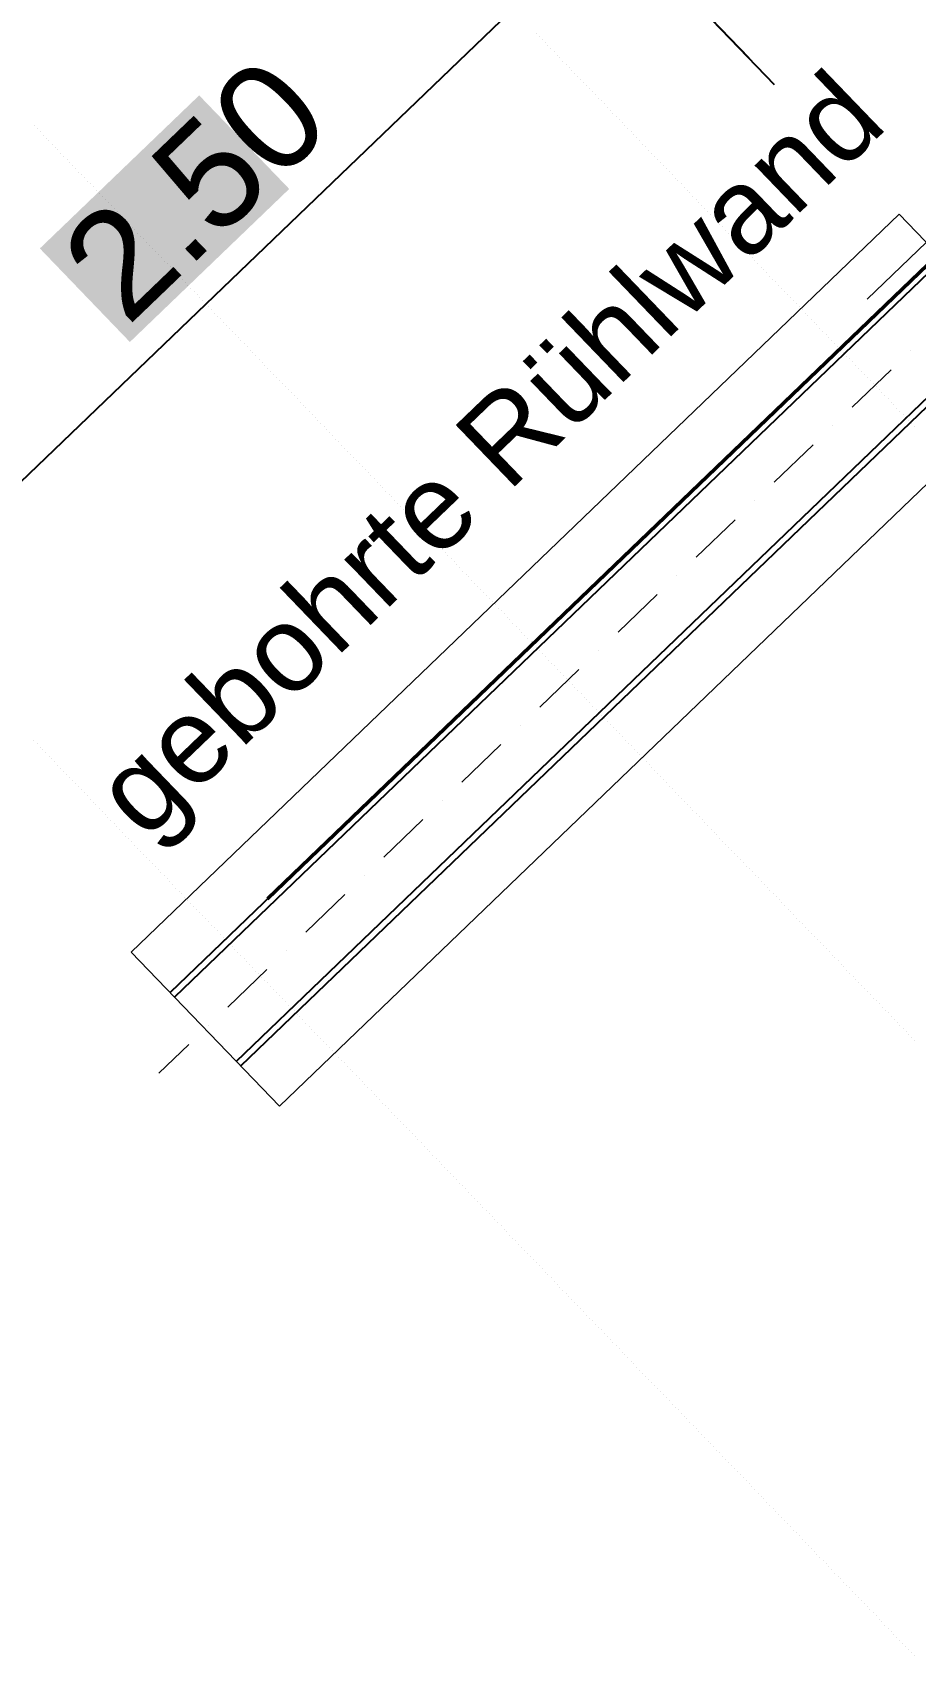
# Model space of a CAD drawing. Header units: metres. Extents: x 2687650.8 to 2687727.1, y 1234407.3 to 1234484.3.
# Drawn here: x 2687691.547 to 2687693.619, y 1234454.781 to 1234458.592 of the extents above; entities that cross this region are included whole.
import ezdxf

# ---------------------------------------------------------------- set-up
doc = ezdxf.new("R2010")
doc.units = ezdxf.units.M
for name, color, linetype in [('PDF_0', 7, 'Continuous'), ('PDF_A__BEML', 7, 'Continuous'), ('PDF_E_BETON', 7, 'Continuous'), ('PDF_Ebene 2', 7, 'Continuous'), ('PDF_Text', 7, 'Continuous')]:
    doc.layers.add(name, color=color, linetype=linetype)
doc.layers.add('PDF_E_Schnitte_1_50', color=7, linetype='Continuous', true_color=0x7f7f7f)
doc.styles.add('PDF Arial', font='arial.ttf')

# ---------------------------------------------------------------- blocks, each defined once
blk = doc.blocks.new('A$C1c84ec86')
at = {"layer": 'PDF_A__BEML', "true_color": 0xffffff, "transparency": 33554559}
blk.add_hatch(color=7, dxfattribs=at).paths.add_polyline_path([(2488.19, 3267.13), (2518.67, 3267.13), (2518.67, 3318.99), (2488.19, 3318.99)])
at = {"layer": 'PDF_0', "lineweight": 18}
blk.add_lwpolyline([(2631.27, 3398.79), (2631.27, 3856.21), (2631.27, 4186.21), (2384.26, 4186.21)], dxfattribs=at)
at = {"layer": 'PDF_A__BEML', "lineweight": 25}
for points in [[(2524.59, 3160.03), (2524.59, 3426.1)], [(2571.37, 3418.05), (2516.55, 3418.05), (2579.84, 3418.05)]]:
    blk.add_lwpolyline(points, dxfattribs=at)
at = {"layer": 'PDF_E_BETON', "lineweight": 18}
blk.add_lwpolyline([(2672.34, 3168.07), (2672.34, 3418.05), (2622.17, 3418.05), (2622.17, 3168.07)], close=True, dxfattribs=at)
at = {"layer": 'PDF_E_Schnitte_1_50', "color": 7, "lineweight": 50}
blk.add_lwpolyline([(2635.3, 3199.82), (2635.3, 4186.21), (2384.26, 4186.21)], dxfattribs=at)
at = {"layer": 'PDF_E_Schnitte_1_50', "color": 160, "lineweight": 25, "true_color": 0x3333ff}
for points in [[(2659.22, 3168.07), (2659.22, 4186.21), (2635.3, 4186.21), (2635.3, 3168.07)], [(2636.78, 4186.21), (2636.78, 3168.07)], [(2657.73, 3168.07), (2657.73, 4186.21)]]:
    blk.add_lwpolyline(points, dxfattribs=at)
at = {"layer": 'PDF_E_Schnitte_1_50', "color": 7, "lineweight": 20}
for points in [[(2647.15, 3397.73), (2647.15, 3397.73)], [(2647.15, 3378.68), (2647.15, 3391.38)], [(2647.15, 3372.33), (2647.15, 3372.33)], [(2647.15, 3353.28), (2647.15, 3365.98)], [(2647.15, 3346.93), (2647.15, 3346.93)], [(2647.15, 3327.88), (2647.15, 3340.58)], [(2647.15, 3321.53), (2647.15, 3321.53)], [(2647.15, 3302.48), (2647.15, 3315.18)], [(2647.15, 3296.13), (2647.15, 3296.13)], [(2647.15, 3277.08), (2647.15, 3289.78)], [(2647.15, 3270.73), (2647.15, 3270.73)], [(2647.15, 3251.68), (2647.15, 3264.38)], [(2647.15, 3245.33), (2647.15, 3245.33)], [(2647.15, 3226.28), (2647.15, 3238.98)], [(2647.15, 3219.93), (2647.15, 3219.93)], [(2647.15, 3200.88), (2647.15, 3213.58)], [(2647.15, 3194.53), (2647.15, 3194.53)], [(2647.15, 3175.48), (2647.15, 3188.18)], [(2647.15, 3169.13), (2647.15, 3169.13)], [(2647.15, 3153.04), (2647.15, 3162.78)]]:
    blk.add_lwpolyline(points, dxfattribs=at)
at = {"layer": 'PDF_Ebene 2', "lineweight": 20}
for points in [[(2532.64, 3386.09), (2532.64, 3386.09)], [(2533.48, 3386.09), (2533.48, 3386.09)], [(2534.54, 3386.09), (2534.54, 3386.09)], [(2535.6, 3386.09), (2535.6, 3386.09)], [(2536.45, 3386.09), (2536.45, 3386.09)], [(2537.5, 3386.09), (2537.5, 3386.09)], [(2538.56, 3386.09), (2538.56, 3386.09)], [(2539.62, 3386.09), (2539.62, 3386.09)], [(2540.47, 3386.09), (2540.47, 3386.09)], [(2541.53, 3386.09), (2541.53, 3386.09)], [(2542.58, 3386.09), (2542.58, 3386.09)], [(2543.64, 3386.09), (2543.64, 3386.09)], [(2544.49, 3386.09), (2544.49, 3386.09)], [(2545.55, 3386.09), (2545.55, 3386.09)], [(2546.61, 3386.09), (2546.61, 3386.09)], [(2547.45, 3386.09), (2547.45, 3386.09)], [(2548.51, 3386.09), (2548.51, 3386.09)], [(2549.57, 3386.09), (2549.57, 3386.09)], [(2550.63, 3386.09), (2550.63, 3386.09)], [(2551.48, 3386.09), (2551.48, 3386.09)], [(2552.53, 3386.09), (2552.53, 3386.09)], [(2553.59, 3386.09), (2553.59, 3386.09)], [(2554.44, 3386.09), (2554.44, 3386.09)], [(2555.5, 3386.09), (2555.5, 3386.09)], [(2556.56, 3386.09), (2556.56, 3386.09)], [(2557.61, 3386.09), (2557.61, 3386.09)], [(2558.46, 3386.09), (2558.46, 3386.09)], [(2559.52, 3386.09), (2559.52, 3386.09)], [(2560.58, 3386.09), (2560.58, 3386.09)], [(2561.64, 3386.09), (2561.64, 3386.09)], [(2562.48, 3386.09), (2562.48, 3386.09)], [(2563.54, 3386.09), (2563.54, 3386.09)], [(2564.6, 3386.09), (2564.6, 3386.09)], [(2565.45, 3386.09), (2565.45, 3386.09)], [(2566.5, 3386.09), (2566.5, 3386.09)], [(2567.56, 3386.09), (2567.56, 3386.09)], [(2568.62, 3386.09), (2568.62, 3386.09)], [(2569.47, 3386.09), (2569.47, 3386.09)], [(2570.53, 3386.09), (2570.53, 3386.09)], [(2571.58, 3386.09), (2571.58, 3386.09)], [(2572.64, 3386.09), (2572.64, 3386.09)], [(2573.49, 3386.09), (2573.49, 3386.09)], [(2574.55, 3386.09), (2574.55, 3386.09)], [(2575.61, 3386.09), (2575.61, 3386.09)], [(2576.45, 3386.09), (2576.45, 3386.09)], [(2577.51, 3386.09), (2577.51, 3386.09)], [(2578.57, 3386.09), (2578.57, 3386.09)], [(2579.63, 3386.09), (2579.63, 3386.09)], [(2580.47, 3386.09), (2580.47, 3386.09)], [(2581.53, 3386.09), (2581.53, 3386.09)], [(2582.59, 3386.09), (2582.59, 3386.09)], [(2583.65, 3386.09), (2583.65, 3386.09)], [(2584.5, 3386.09), (2584.5, 3386.09)], [(2585.55, 3386.09), (2585.55, 3386.09)], [(2586.61, 3386.09), (2586.61, 3386.09)], [(2587.46, 3386.09), (2587.46, 3386.09)], [(2588.52, 3386.09), (2588.52, 3386.09)], [(2589.58, 3386.09), (2589.58, 3386.09)], [(2590.63, 3386.09), (2590.63, 3386.09)], [(2591.48, 3386.09), (2591.48, 3386.09)], [(2592.54, 3386.09), (2592.54, 3386.09)], [(2593.6, 3386.09), (2593.6, 3386.09)], [(2594.66, 3386.09), (2594.66, 3386.09)], [(2595.5, 3386.09), (2595.5, 3386.09)], [(2596.56, 3386.09), (2596.56, 3386.09)], [(2597.62, 3386.09), (2597.62, 3386.09)], [(2598.47, 3386.09), (2598.47, 3386.09)], [(2599.52, 3386.09), (2599.52, 3386.09)], [(2600.58, 3386.09), (2600.58, 3386.09)], [(2601.64, 3386.09), (2601.64, 3386.09)], [(2602.49, 3386.09), (2602.49, 3386.09)], [(2603.55, 3386.09), (2603.55, 3386.09)], [(2604.6, 3386.09), (2604.6, 3386.09)], [(2605.66, 3386.09), (2605.66, 3386.09)], [(2606.51, 3386.09), (2606.51, 3386.09)], [(2607.57, 3386.09), (2607.57, 3386.09)], [(2608.63, 3386.09), (2608.63, 3386.09)], [(2609.47, 3386.09), (2609.47, 3386.09)], [(2610.53, 3386.09), (2610.53, 3386.09)], [(2611.59, 3386.09), (2611.59, 3386.09)], [(2612.65, 3386.09), (2612.65, 3386.09)], [(2613.49, 3386.09), (2613.49, 3386.09)], [(2614.55, 3386.09), (2614.55, 3386.09)], [(2615.61, 3386.09), (2615.61, 3386.09)], [(2616.46, 3386.09), (2616.46, 3386.09)], [(2617.52, 3386.09), (2617.52, 3386.09)], [(2618.57, 3386.09), (2618.57, 3386.09)], [(2619.63, 3386.09), (2619.63, 3386.09)], [(2620.48, 3386.09), (2620.48, 3386.09)], [(2621.54, 3386.09), (2621.54, 3386.09)], [(2622.6, 3386.09), (2622.6, 3386.09)], [(2623.65, 3386.09), (2623.65, 3386.09)], [(2624.5, 3386.09), (2624.5, 3386.09)], [(2625.56, 3386.09), (2625.56, 3386.09)], [(2626.62, 3386.09), (2626.62, 3386.09)], [(2627.46, 3386.09), (2627.46, 3386.09)], [(2628.52, 3386.09), (2628.52, 3386.09)], [(2629.58, 3386.09), (2629.58, 3386.09)], [(2630.64, 3386.09), (2630.64, 3386.09)], [(2631.49, 3386.09), (2631.49, 3386.09)], [(2632.54, 3386.09), (2632.54, 3386.09)], [(2633.6, 3386.09), (2633.6, 3386.09)], [(2634.66, 3386.09), (2634.66, 3386.09)], [(2635.51, 3386.09), (2635.51, 3386.09)], [(2636.57, 3386.09), (2636.57, 3386.09)], [(2637.62, 3386.09), (2637.62, 3386.09)], [(2638.47, 3386.09), (2638.47, 3386.09)], [(2639.53, 3386.09), (2639.53, 3386.09)], [(2640.59, 3386.09), (2640.59, 3386.09)], [(2641.65, 3386.09), (2641.65, 3386.09)], [(2642.49, 3386.09), (2642.49, 3386.09)], [(2643.55, 3386.09), (2643.55, 3386.09)], [(2644.61, 3386.09), (2644.61, 3386.09)], [(2645.67, 3386.09), (2645.67, 3386.09)], [(2646.52, 3386.09), (2646.52, 3386.09)], [(2647.57, 3386.09), (2647.57, 3386.09)], [(2648.63, 3386.09), (2648.63, 3386.09)], [(2649.48, 3386.09), (2649.48, 3386.09)], [(2650.54, 3386.09), (2650.54, 3386.09)], [(2651.6, 3386.09), (2651.6, 3386.09)], [(2652.65, 3386.09), (2652.65, 3386.09)], [(2653.5, 3386.09), (2653.5, 3386.09)], [(2654.56, 3386.09), (2654.56, 3386.09)], [(2655.62, 3386.09), (2655.62, 3386.09)], [(2656.68, 3386.09), (2656.68, 3386.09)], [(2657.52, 3386.09), (2657.52, 3386.09)], [(2658.58, 3386.09), (2658.58, 3386.09)], [(2659.64, 3386.09), (2659.64, 3386.09)], [(2660.49, 3386.09), (2660.49, 3386.09)], [(2466.6, 3286.18), (2466.6, 3286.18)], [(2467.44, 3286.18), (2467.44, 3286.18)], [(2468.5, 3286.18), (2468.5, 3286.18)], [(2469.56, 3286.18), (2469.56, 3286.18)], [(2470.62, 3286.18), (2470.62, 3286.18)], [(2471.46, 3286.18), (2471.46, 3286.18)], [(2472.52, 3286.18), (2472.52, 3286.18)], [(2473.58, 3286.18), (2473.58, 3286.18)], [(2474.43, 3286.18), (2474.43, 3286.18)], [(2475.49, 3286.18), (2475.49, 3286.18)], [(2476.54, 3286.18), (2476.54, 3286.18)], [(2477.6, 3286.18), (2477.6, 3286.18)], [(2478.45, 3286.18), (2478.45, 3286.18)], [(2479.51, 3286.18), (2479.51, 3286.18)], [(2480.57, 3286.18), (2480.57, 3286.18)], [(2481.62, 3286.18), (2481.62, 3286.18)], [(2482.47, 3286.18), (2482.47, 3286.18)], [(2483.53, 3286.18), (2483.53, 3286.18)], [(2484.59, 3286.18), (2484.59, 3286.18)], [(2485.43, 3286.18), (2485.43, 3286.18)], [(2486.49, 3286.18), (2486.49, 3286.18)], [(2487.55, 3286.18), (2487.55, 3286.18)], [(2488.61, 3286.18), (2488.61, 3286.18)], [(2489.46, 3286.18), (2489.46, 3286.18)], [(2490.51, 3286.18), (2490.51, 3286.18)], [(2491.57, 3286.18), (2491.57, 3286.18)], [(2492.63, 3286.18), (2492.63, 3286.18)], [(2493.48, 3286.18), (2493.48, 3286.18)], [(2494.54, 3286.18), (2494.54, 3286.18)], [(2495.59, 3286.18), (2495.59, 3286.18)], [(2496.44, 3286.18), (2496.44, 3286.18)], [(2497.5, 3286.18), (2497.5, 3286.18)], [(2498.56, 3286.18), (2498.56, 3286.18)], [(2499.62, 3286.18), (2499.62, 3286.18)], [(2500.46, 3286.18), (2500.46, 3286.18)], [(2501.52, 3286.18), (2501.52, 3286.18)], [(2502.58, 3286.18), (2502.58, 3286.18)], [(2503.43, 3286.18), (2503.43, 3286.18)], [(2504.48, 3286.18), (2504.48, 3286.18)], [(2505.54, 3286.18), (2505.54, 3286.18)], [(2506.6, 3286.18), (2506.6, 3286.18)], [(2507.45, 3286.18), (2507.45, 3286.18)], [(2508.51, 3286.18), (2508.51, 3286.18)], [(2509.56, 3286.18), (2509.56, 3286.18)], [(2510.62, 3286.18), (2510.62, 3286.18)], [(2511.47, 3286.18), (2511.47, 3286.18)], [(2512.53, 3286.18), (2512.53, 3286.18)], [(2513.59, 3286.18), (2513.59, 3286.18)], [(2514.43, 3286.18), (2514.43, 3286.18)], [(2515.49, 3286.18), (2515.49, 3286.18)], [(2516.55, 3286.18), (2516.55, 3286.18)], [(2517.61, 3286.18), (2517.61, 3286.18)], [(2518.45, 3286.18), (2518.45, 3286.18)], [(2519.51, 3286.18), (2519.51, 3286.18)], [(2520.57, 3286.18), (2520.57, 3286.18)], [(2521.63, 3286.18), (2521.63, 3286.18)], [(2522.48, 3286.18), (2522.48, 3286.18)], [(2523.53, 3286.18), (2523.53, 3286.18)], [(2524.59, 3286.18), (2524.59, 3286.18)], [(2525.44, 3286.18), (2525.44, 3286.18)], [(2526.5, 3286.18), (2526.5, 3286.18)], [(2527.56, 3286.18), (2527.56, 3286.18)], [(2528.61, 3286.18), (2528.61, 3286.18)], [(2529.46, 3286.18), (2529.46, 3286.18)], [(2530.52, 3286.18), (2530.52, 3286.18)], [(2531.58, 3286.18), (2531.58, 3286.18)], [(2532.64, 3286.18), (2532.64, 3286.18)], [(2533.48, 3286.18), (2533.48, 3286.18)], [(2534.54, 3286.18), (2534.54, 3286.18)], [(2535.6, 3286.18), (2535.6, 3286.18)], [(2536.45, 3286.18), (2536.45, 3286.18)], [(2537.5, 3286.18), (2537.5, 3286.18)], [(2538.56, 3286.18), (2538.56, 3286.18)], [(2539.62, 3286.18), (2539.62, 3286.18)], [(2540.47, 3286.18), (2540.47, 3286.18)], [(2541.53, 3286.18), (2541.53, 3286.18)], [(2542.58, 3286.18), (2542.58, 3286.18)], [(2543.64, 3286.18), (2543.64, 3286.18)], [(2544.49, 3286.18), (2544.49, 3286.18)], [(2545.55, 3286.18), (2545.55, 3286.18)], [(2546.61, 3286.18), (2546.61, 3286.18)], [(2547.45, 3286.18), (2547.45, 3286.18)], [(2548.51, 3286.18), (2548.51, 3286.18)], [(2549.57, 3286.18), (2549.57, 3286.18)], [(2550.63, 3286.18), (2550.63, 3286.18)], [(2551.48, 3286.18), (2551.48, 3286.18)], [(2552.53, 3286.18), (2552.53, 3286.18)], [(2553.59, 3286.18), (2553.59, 3286.18)], [(2554.44, 3286.18), (2554.44, 3286.18)], [(2555.5, 3286.18), (2555.5, 3286.18)], [(2556.56, 3286.18), (2556.56, 3286.18)], [(2557.61, 3286.18), (2557.61, 3286.18)], [(2558.46, 3286.18), (2558.46, 3286.18)], [(2559.52, 3286.18), (2559.52, 3286.18)], [(2560.58, 3286.18), (2560.58, 3286.18)], [(2561.64, 3286.18), (2561.64, 3286.18)], [(2562.48, 3286.18), (2562.48, 3286.18)], [(2563.54, 3286.18), (2563.54, 3286.18)], [(2564.6, 3286.18), (2564.6, 3286.18)], [(2565.45, 3286.18), (2565.45, 3286.18)], [(2566.5, 3286.18), (2566.5, 3286.18)], [(2567.56, 3286.18), (2567.56, 3286.18)], [(2568.62, 3286.18), (2568.62, 3286.18)], [(2569.47, 3286.18), (2569.47, 3286.18)], [(2570.53, 3286.18), (2570.53, 3286.18)], [(2571.58, 3286.18), (2571.58, 3286.18)], [(2572.64, 3286.18), (2572.64, 3286.18)], [(2573.49, 3286.18), (2573.49, 3286.18)], [(2574.55, 3286.18), (2574.55, 3286.18)], [(2575.61, 3286.18), (2575.61, 3286.18)], [(2576.45, 3286.18), (2576.45, 3286.18)], [(2577.51, 3286.18), (2577.51, 3286.18)], [(2578.57, 3286.18), (2578.57, 3286.18)], [(2579.63, 3286.18), (2579.63, 3286.18)], [(2580.47, 3286.18), (2580.47, 3286.18)], [(2581.53, 3286.18), (2581.53, 3286.18)], [(2582.59, 3286.18), (2582.59, 3286.18)], [(2583.65, 3286.18), (2583.65, 3286.18)], [(2584.5, 3286.18), (2584.5, 3286.18)], [(2585.55, 3286.18), (2585.55, 3286.18)], [(2586.61, 3286.18), (2586.61, 3286.18)], [(2587.46, 3286.18), (2587.46, 3286.18)], [(2588.52, 3286.18), (2588.52, 3286.18)], [(2589.58, 3286.18), (2589.58, 3286.18)], [(2590.63, 3286.18), (2590.63, 3286.18)], [(2591.48, 3286.18), (2591.48, 3286.18)], [(2592.54, 3286.18), (2592.54, 3286.18)], [(2593.6, 3286.18), (2593.6, 3286.18)], [(2594.66, 3286.18), (2594.66, 3286.18)], [(2595.5, 3286.18), (2595.5, 3286.18)], [(2596.56, 3286.18), (2596.56, 3286.18)], [(2597.62, 3286.18), (2597.62, 3286.18)], [(2598.47, 3286.18), (2598.47, 3286.18)], [(2599.52, 3286.18), (2599.52, 3286.18)], [(2600.58, 3286.18), (2600.58, 3286.18)], [(2601.64, 3286.18), (2601.64, 3286.18)], [(2602.49, 3286.18), (2602.49, 3286.18)], [(2603.55, 3286.18), (2603.55, 3286.18)], [(2604.6, 3286.18), (2604.6, 3286.18)], [(2605.66, 3286.18), (2605.66, 3286.18)], [(2606.51, 3286.18), (2606.51, 3286.18)], [(2607.57, 3286.18), (2607.57, 3286.18)], [(2608.63, 3286.18), (2608.63, 3286.18)], [(2609.47, 3286.18), (2609.47, 3286.18)], [(2610.53, 3286.18), (2610.53, 3286.18)], [(2611.59, 3286.18), (2611.59, 3286.18)], [(2612.65, 3286.18), (2612.65, 3286.18)], [(2613.49, 3286.18), (2613.49, 3286.18)], [(2614.55, 3286.18), (2614.55, 3286.18)], [(2615.61, 3286.18), (2615.61, 3286.18)], [(2616.46, 3286.18), (2616.46, 3286.18)], [(2617.52, 3286.18), (2617.52, 3286.18)], [(2618.57, 3286.18), (2618.57, 3286.18)], [(2619.63, 3286.18), (2619.63, 3286.18)], [(2620.48, 3286.18), (2620.48, 3286.18)], [(2621.54, 3286.18), (2621.54, 3286.18)], [(2622.6, 3286.18), (2622.6, 3286.18)], [(2623.65, 3286.18), (2623.65, 3286.18)], [(2624.5, 3286.18), (2624.5, 3286.18)], [(2625.56, 3286.18), (2625.56, 3286.18)], [(2626.62, 3286.18), (2626.62, 3286.18)], [(2627.46, 3286.18), (2627.46, 3286.18)], [(2628.52, 3286.18), (2628.52, 3286.18)], [(2629.58, 3286.18), (2629.58, 3286.18)], [(2630.64, 3286.18), (2630.64, 3286.18)], [(2631.49, 3286.18), (2631.49, 3286.18)], [(2632.54, 3286.18), (2632.54, 3286.18)], [(2633.6, 3286.18), (2633.6, 3286.18)], [(2634.66, 3286.18), (2634.66, 3286.18)], [(2635.51, 3286.18), (2635.51, 3286.18)], [(2636.57, 3286.18), (2636.57, 3286.18)], [(2637.62, 3286.18), (2637.62, 3286.18)], [(2638.47, 3286.18), (2638.47, 3286.18)], [(2639.53, 3286.18), (2639.53, 3286.18)], [(2640.59, 3286.18), (2640.59, 3286.18)], [(2641.65, 3286.18), (2641.65, 3286.18)], [(2642.49, 3286.18), (2642.49, 3286.18)], [(2643.55, 3286.18), (2643.55, 3286.18)], [(2644.61, 3286.18), (2644.61, 3286.18)], [(2645.67, 3286.18), (2645.67, 3286.18)], [(2646.52, 3286.18), (2646.52, 3286.18)], [(2647.57, 3286.18), (2647.57, 3286.18)], [(2648.63, 3286.18), (2648.63, 3286.18)], [(2649.48, 3286.18), (2649.48, 3286.18)], [(2650.54, 3286.18), (2650.54, 3286.18)], [(2651.6, 3286.18), (2651.6, 3286.18)], [(2652.65, 3286.18), (2652.65, 3286.18)], [(2653.5, 3286.18), (2653.5, 3286.18)], [(2654.56, 3286.18), (2654.56, 3286.18)], [(2655.62, 3286.18), (2655.62, 3286.18)], [(2656.68, 3286.18), (2656.68, 3286.18)], [(2657.52, 3286.18), (2657.52, 3286.18)], [(2658.58, 3286.18), (2658.58, 3286.18)], [(2659.64, 3286.18), (2659.64, 3286.18)], [(2660.49, 3286.18), (2660.49, 3286.18)], [(2661.54, 3286.18), (2661.54, 3286.18)], [(2662.6, 3286.18), (2662.6, 3286.18)], [(2663.66, 3286.18), (2663.66, 3286.18)], [(2664.51, 3286.18), (2664.51, 3286.18)], [(2665.57, 3286.18), (2665.57, 3286.18)], [(2666.62, 3286.18), (2666.62, 3286.18)], [(2667.68, 3286.18), (2667.68, 3286.18)], [(2668.53, 3286.18), (2668.53, 3286.18)], [(2669.59, 3286.18), (2669.59, 3286.18)], [(2670.65, 3286.18), (2670.65, 3286.18)], [(2671.49, 3286.18), (2671.49, 3286.18)], [(2672.55, 3286.18), (2672.55, 3286.18)], [(2673.61, 3286.18), (2673.61, 3286.18)], [(2674.67, 3286.18), (2674.67, 3286.18)], [(2675.51, 3286.18), (2675.51, 3286.18)], [(2676.57, 3286.18), (2676.57, 3286.18)], [(2677.63, 3286.18), (2677.63, 3286.18)], [(2678.48, 3286.18), (2678.48, 3286.18)], [(2679.54, 3286.18), (2679.54, 3286.18)], [(2680.59, 3286.18), (2680.59, 3286.18)], [(2681.65, 3286.18), (2681.65, 3286.18)], [(2682.5, 3286.18), (2682.5, 3286.18)], [(2683.56, 3286.18), (2683.56, 3286.18)], [(2684.62, 3286.18), (2684.62, 3286.18)], [(2685.67, 3286.18), (2685.67, 3286.18)], [(2686.52, 3286.18), (2686.52, 3286.18)], [(2687.58, 3286.18), (2687.58, 3286.18)], [(2688.64, 3286.18), (2688.64, 3286.18)], [(2689.48, 3286.18), (2689.48, 3286.18)], [(2690.54, 3286.18), (2690.54, 3286.18)], [(2691.6, 3286.18), (2691.6, 3286.18)], [(2692.66, 3286.18), (2692.66, 3286.18)], [(2693.51, 3286.18), (2693.51, 3286.18)], [(2694.56, 3286.18), (2694.56, 3286.18)], [(2695.62, 3286.18), (2695.62, 3286.18)], [(2696.68, 3286.18), (2696.68, 3286.18)], [(2697.53, 3286.18), (2697.53, 3286.18)], [(2698.59, 3286.18), (2698.59, 3286.18)], [(2699.64, 3286.18), (2699.64, 3286.18)], [(2700.49, 3286.18), (2700.49, 3286.18)], [(2701.55, 3286.18), (2701.55, 3286.18)], [(2702.61, 3286.18), (2702.61, 3286.18)], [(2703.67, 3286.18), (2703.67, 3286.18)], [(2704.51, 3286.18), (2704.51, 3286.18)], [(2705.57, 3286.18), (2705.57, 3286.18)], [(2706.63, 3286.18), (2706.63, 3286.18)], [(2707.69, 3286.18), (2707.69, 3286.18)], [(2708.53, 3286.18), (2708.53, 3286.18)], [(2709.59, 3286.18), (2709.59, 3286.18)], [(2710.65, 3286.18), (2710.65, 3286.18)], [(2711.5, 3286.18), (2711.5, 3286.18)], [(2712.56, 3286.18), (2712.56, 3286.18)], [(2713.61, 3286.18), (2713.61, 3286.18)], [(2714.67, 3286.18), (2714.67, 3286.18)], [(2715.52, 3286.18), (2715.52, 3286.18)], [(2716.58, 3286.18), (2716.58, 3286.18)], [(2717.64, 3286.18), (2717.64, 3286.18)], [(2718.69, 3286.18), (2718.69, 3286.18)], [(2719.54, 3286.18), (2719.54, 3286.18)], [(2720.6, 3286.18), (2720.6, 3286.18)], [(2721.66, 3286.18), (2721.66, 3286.18)], [(2722.5, 3286.18), (2722.5, 3286.18)], [(2723.56, 3286.18), (2723.56, 3286.18)], [(2724.62, 3286.18), (2724.62, 3286.18)], [(2725.68, 3286.18), (2725.68, 3286.18)], [(2726.53, 3286.18), (2726.53, 3286.18)], [(2727.58, 3286.18), (2727.58, 3286.18)], [(2728.64, 3286.18), (2728.64, 3286.18)], [(2729.7, 3286.18), (2729.7, 3286.18)], [(2730.55, 3286.18), (2730.55, 3286.18)], [(2731.61, 3286.18), (2731.61, 3286.18)], [(2732.66, 3286.18), (2732.66, 3286.18)], [(2733.51, 3286.18), (2733.51, 3286.18)], [(2734.57, 3286.18), (2734.57, 3286.18)], [(2735.63, 3286.18), (2735.63, 3286.18)], [(2736.69, 3286.18), (2736.69, 3286.18)], [(2737.53, 3286.18), (2737.53, 3286.18)], [(2738.59, 3286.18), (2738.59, 3286.18)], [(2739.65, 3286.18), (2739.65, 3286.18)], [(2740.5, 3286.18), (2740.5, 3286.18)], [(2741.56, 3286.18), (2741.56, 3286.18)], [(2742.61, 3286.18), (2742.61, 3286.18)], [(2743.67, 3286.18), (2743.67, 3286.18)], [(2744.52, 3286.18), (2744.52, 3286.18)], [(2745.58, 3286.18), (2745.58, 3286.18)], [(2746.64, 3286.18), (2746.64, 3286.18)], [(2747.69, 3286.18), (2747.69, 3286.18)], [(2748.54, 3286.18), (2748.54, 3286.18)], [(2749.6, 3286.18), (2749.6, 3286.18)], [(2750.66, 3286.18), (2750.66, 3286.18)], [(2751.5, 3286.18), (2751.5, 3286.18)], [(2752.56, 3286.18), (2752.56, 3286.18)], [(2753.62, 3286.18), (2753.62, 3286.18)], [(2754.68, 3286.18), (2754.68, 3286.18)], [(2755.53, 3286.18), (2755.53, 3286.18)], [(2756.58, 3286.18), (2756.58, 3286.18)], [(2757.64, 3286.18), (2757.64, 3286.18)], [(2758.7, 3286.18), (2758.7, 3286.18)], [(2759.55, 3286.18), (2759.55, 3286.18)], [(2760.61, 3286.18), (2760.61, 3286.18)], [(2761.66, 3286.18), (2761.66, 3286.18)], [(2762.51, 3286.18), (2762.51, 3286.18)], [(2763.57, 3286.18), (2763.57, 3286.18)], [(2764.63, 3286.18), (2764.63, 3286.18)], [(2570.53, 3186.06), (2570.53, 3186.06)], [(2571.58, 3186.06), (2571.58, 3186.06)], [(2572.64, 3186.06), (2572.64, 3186.06)], [(2573.49, 3186.06), (2573.49, 3186.06)], [(2574.55, 3186.06), (2574.55, 3186.06)], [(2575.61, 3186.06), (2575.61, 3186.06)], [(2576.45, 3186.06), (2576.45, 3186.06)], [(2577.51, 3186.06), (2577.51, 3186.06)], [(2578.57, 3186.06), (2578.57, 3186.06)], [(2579.63, 3186.06), (2579.63, 3186.06)], [(2580.47, 3186.06), (2580.47, 3186.06)], [(2581.53, 3186.06), (2581.53, 3186.06)], [(2582.59, 3186.06), (2582.59, 3186.06)], [(2583.65, 3186.06), (2583.65, 3186.06)], [(2584.5, 3186.06), (2584.5, 3186.06)], [(2585.55, 3186.06), (2585.55, 3186.06)], [(2586.61, 3186.06), (2586.61, 3186.06)], [(2587.46, 3186.06), (2587.46, 3186.06)], [(2588.52, 3186.06), (2588.52, 3186.06)], [(2589.58, 3186.06), (2589.58, 3186.06)], [(2590.63, 3186.06), (2590.63, 3186.06)], [(2591.48, 3186.06), (2591.48, 3186.06)], [(2592.54, 3186.06), (2592.54, 3186.06)], [(2593.6, 3186.06), (2593.6, 3186.06)], [(2594.66, 3186.06), (2594.66, 3186.06)], [(2595.5, 3186.06), (2595.5, 3186.06)], [(2596.56, 3186.06), (2596.56, 3186.06)], [(2597.62, 3186.06), (2597.62, 3186.06)], [(2598.47, 3186.06), (2598.47, 3186.06)], [(2599.52, 3186.06), (2599.52, 3186.06)], [(2600.58, 3186.06), (2600.58, 3186.06)], [(2601.64, 3186.06), (2601.64, 3186.06)], [(2602.49, 3186.06), (2602.49, 3186.06)], [(2603.55, 3186.06), (2603.55, 3186.06)], [(2604.6, 3186.06), (2604.6, 3186.06)], [(2605.66, 3186.06), (2605.66, 3186.06)], [(2606.51, 3186.06), (2606.51, 3186.06)], [(2607.57, 3186.06), (2607.57, 3186.06)], [(2608.63, 3186.06), (2608.63, 3186.06)], [(2609.47, 3186.06), (2609.47, 3186.06)], [(2610.53, 3186.06), (2610.53, 3186.06)], [(2611.59, 3186.06), (2611.59, 3186.06)], [(2612.65, 3186.06), (2612.65, 3186.06)], [(2613.49, 3186.06), (2613.49, 3186.06)], [(2614.55, 3186.06), (2614.55, 3186.06)], [(2615.61, 3186.06), (2615.61, 3186.06)], [(2616.46, 3186.06), (2616.46, 3186.06)], [(2617.52, 3186.06), (2617.52, 3186.06)], [(2618.57, 3186.06), (2618.57, 3186.06)], [(2619.63, 3186.06), (2619.63, 3186.06)], [(2620.48, 3186.06), (2620.48, 3186.06)], [(2621.54, 3186.06), (2621.54, 3186.06)], [(2622.6, 3186.06), (2622.6, 3186.06)], [(2623.65, 3186.06), (2623.65, 3186.06)], [(2624.5, 3186.06), (2624.5, 3186.06)], [(2625.56, 3186.06), (2625.56, 3186.06)], [(2626.62, 3186.06), (2626.62, 3186.06)], [(2627.46, 3186.06), (2627.46, 3186.06)], [(2628.52, 3186.06), (2628.52, 3186.06)], [(2629.58, 3186.06), (2629.58, 3186.06)], [(2630.64, 3186.06), (2630.64, 3186.06)], [(2631.49, 3186.06), (2631.49, 3186.06)], [(2632.54, 3186.06), (2632.54, 3186.06)], [(2633.6, 3186.06), (2633.6, 3186.06)], [(2634.66, 3186.06), (2634.66, 3186.06)], [(2635.51, 3186.06), (2635.51, 3186.06)], [(2636.57, 3186.06), (2636.57, 3186.06)], [(2637.62, 3186.06), (2637.62, 3186.06)], [(2638.47, 3186.06), (2638.47, 3186.06)], [(2639.53, 3186.06), (2639.53, 3186.06)], [(2640.59, 3186.06), (2640.59, 3186.06)], [(2641.65, 3186.06), (2641.65, 3186.06)], [(2642.49, 3186.06), (2642.49, 3186.06)], [(2643.55, 3186.06), (2643.55, 3186.06)], [(2644.61, 3186.06), (2644.61, 3186.06)], [(2645.67, 3186.06), (2645.67, 3186.06)], [(2646.52, 3186.06), (2646.52, 3186.06)], [(2647.57, 3186.06), (2647.57, 3186.06)], [(2648.63, 3186.06), (2648.63, 3186.06)], [(2649.48, 3186.06), (2649.48, 3186.06)], [(2650.54, 3186.06), (2650.54, 3186.06)], [(2651.6, 3186.06), (2651.6, 3186.06)], [(2652.65, 3186.06), (2652.65, 3186.06)], [(2653.5, 3186.06), (2653.5, 3186.06)], [(2654.56, 3186.06), (2654.56, 3186.06)], [(2655.62, 3186.06), (2655.62, 3186.06)], [(2656.68, 3186.06), (2656.68, 3186.06)], [(2657.52, 3186.06), (2657.52, 3186.06)], [(2658.58, 3186.06), (2658.58, 3186.06)], [(2659.64, 3186.06), (2659.64, 3186.06)], [(2660.49, 3186.06), (2660.49, 3186.06)], [(2661.54, 3186.06), (2661.54, 3186.06)], [(2662.6, 3186.06), (2662.6, 3186.06)], [(2663.66, 3186.06), (2663.66, 3186.06)], [(2664.51, 3186.06), (2664.51, 3186.06)], [(2665.57, 3186.06), (2665.57, 3186.06)], [(2666.62, 3186.06), (2666.62, 3186.06)], [(2667.68, 3186.06), (2667.68, 3186.06)], [(2668.53, 3186.06), (2668.53, 3186.06)], [(2669.59, 3186.06), (2669.59, 3186.06)], [(2670.65, 3186.06), (2670.65, 3186.06)], [(2671.49, 3186.06), (2671.49, 3186.06)], [(2672.55, 3186.06), (2672.55, 3186.06)], [(2673.61, 3186.06), (2673.61, 3186.06)], [(2674.67, 3186.06), (2674.67, 3186.06)], [(2675.51, 3186.06), (2675.51, 3186.06)], [(2676.57, 3186.06), (2676.57, 3186.06)], [(2677.63, 3186.06), (2677.63, 3186.06)], [(2678.48, 3186.06), (2678.48, 3186.06)], [(2679.54, 3186.06), (2679.54, 3186.06)], [(2680.59, 3186.06), (2680.59, 3186.06)], [(2681.65, 3186.06), (2681.65, 3186.06)], [(2682.5, 3186.06), (2682.5, 3186.06)], [(2683.56, 3186.06), (2683.56, 3186.06)], [(2684.62, 3186.06), (2684.62, 3186.06)], [(2685.67, 3186.06), (2685.67, 3186.06)], [(2686.52, 3186.06), (2686.52, 3186.06)], [(2687.58, 3186.06), (2687.58, 3186.06)], [(2688.64, 3186.06), (2688.64, 3186.06)], [(2689.48, 3186.06), (2689.48, 3186.06)], [(2690.54, 3186.06), (2690.54, 3186.06)], [(2691.6, 3186.06), (2691.6, 3186.06)], [(2692.66, 3186.06), (2692.66, 3186.06)], [(2693.51, 3186.06), (2693.51, 3186.06)], [(2694.56, 3186.06), (2694.56, 3186.06)], [(2695.62, 3186.06), (2695.62, 3186.06)], [(2696.68, 3186.06), (2696.68, 3186.06)], [(2697.53, 3186.06), (2697.53, 3186.06)], [(2698.59, 3186.06), (2698.59, 3186.06)], [(2699.64, 3186.06), (2699.64, 3186.06)], [(2700.49, 3186.06), (2700.49, 3186.06)], [(2701.55, 3186.06), (2701.55, 3186.06)], [(2702.61, 3186.06), (2702.61, 3186.06)], [(2703.67, 3186.06), (2703.67, 3186.06)], [(2704.51, 3186.06), (2704.51, 3186.06)], [(2705.57, 3186.06), (2705.57, 3186.06)], [(2706.63, 3186.06), (2706.63, 3186.06)], [(2707.69, 3186.06), (2707.69, 3186.06)], [(2708.53, 3186.06), (2708.53, 3186.06)], [(2709.59, 3186.06), (2709.59, 3186.06)], [(2710.65, 3186.06), (2710.65, 3186.06)], [(2711.5, 3186.06), (2711.5, 3186.06)], [(2712.56, 3186.06), (2712.56, 3186.06)], [(2713.61, 3186.06), (2713.61, 3186.06)], [(2714.67, 3186.06), (2714.67, 3186.06)], [(2715.52, 3186.06), (2715.52, 3186.06)], [(2716.58, 3186.06), (2716.58, 3186.06)], [(2717.64, 3186.06), (2717.64, 3186.06)], [(2718.69, 3186.06), (2718.69, 3186.06)], [(2719.54, 3186.06), (2719.54, 3186.06)], [(2720.6, 3186.06), (2720.6, 3186.06)], [(2721.66, 3186.06), (2721.66, 3186.06)], [(2722.5, 3186.06), (2722.5, 3186.06)], [(2723.56, 3186.06), (2723.56, 3186.06)], [(2724.62, 3186.06), (2724.62, 3186.06)], [(2725.68, 3186.06), (2725.68, 3186.06)], [(2726.53, 3186.06), (2726.53, 3186.06)], [(2727.58, 3186.06), (2727.58, 3186.06)], [(2728.64, 3186.06), (2728.64, 3186.06)], [(2729.7, 3186.06), (2729.7, 3186.06)], [(2730.55, 3186.06), (2730.55, 3186.06)], [(2731.61, 3186.06), (2731.61, 3186.06)], [(2732.66, 3186.06), (2732.66, 3186.06)], [(2733.51, 3186.06), (2733.51, 3186.06)], [(2734.57, 3186.06), (2734.57, 3186.06)], [(2735.63, 3186.06), (2735.63, 3186.06)], [(2736.69, 3186.06), (2736.69, 3186.06)], [(2737.53, 3186.06), (2737.53, 3186.06)], [(2738.59, 3186.06), (2738.59, 3186.06)], [(2739.65, 3186.06), (2739.65, 3186.06)], [(2740.5, 3186.06), (2740.5, 3186.06)], [(2741.56, 3186.06), (2741.56, 3186.06)], [(2742.61, 3186.06), (2742.61, 3186.06)], [(2743.67, 3186.06), (2743.67, 3186.06)], [(2744.52, 3186.06), (2744.52, 3186.06)], [(2745.58, 3186.06), (2745.58, 3186.06)], [(2746.64, 3186.06), (2746.64, 3186.06)], [(2747.69, 3186.06), (2747.69, 3186.06)], [(2748.54, 3186.06), (2748.54, 3186.06)], [(2749.6, 3186.06), (2749.6, 3186.06)], [(2750.66, 3186.06), (2750.66, 3186.06)], [(2751.5, 3186.06), (2751.5, 3186.06)], [(2752.56, 3186.06), (2752.56, 3186.06)], [(2753.62, 3186.06), (2753.62, 3186.06)], [(2754.68, 3186.06), (2754.68, 3186.06)], [(2755.53, 3186.06), (2755.53, 3186.06)], [(2756.58, 3186.06), (2756.58, 3186.06)], [(2757.64, 3186.06), (2757.64, 3186.06)], [(2758.7, 3186.06), (2758.7, 3186.06)], [(2759.55, 3186.06), (2759.55, 3186.06)], [(2760.61, 3186.06), (2760.61, 3186.06)], [(2761.66, 3186.06), (2761.66, 3186.06)], [(2762.51, 3186.06), (2762.51, 3186.06)], [(2763.57, 3186.06), (2763.57, 3186.06)], [(2764.63, 3186.06), (2764.63, 3186.06)], [(2765.69, 3186.06), (2765.69, 3186.06)], [(2766.53, 3186.06), (2766.53, 3186.06)], [(2767.59, 3186.06), (2767.59, 3186.06)], [(2768.65, 3186.06), (2768.65, 3186.06)], [(2769.71, 3186.06), (2769.71, 3186.06)], [(2770.55, 3186.06), (2770.55, 3186.06)], [(2771.61, 3186.06), (2771.61, 3186.06)], [(2772.67, 3186.06), (2772.67, 3186.06)], [(2773.52, 3186.06), (2773.52, 3186.06)], [(2774.58, 3186.06), (2774.58, 3186.06)], [(2775.63, 3186.06), (2775.63, 3186.06)], [(2776.69, 3186.06), (2776.69, 3186.06)], [(2777.54, 3186.06), (2777.54, 3186.06)], [(2778.6, 3186.06), (2778.6, 3186.06)], [(2779.66, 3186.06), (2779.66, 3186.06)], [(2780.71, 3186.06), (2780.71, 3186.06)], [(2781.56, 3186.06), (2781.56, 3186.06)], [(2782.62, 3186.06), (2782.62, 3186.06)], [(2783.68, 3186.06), (2783.68, 3186.06)], [(2784.52, 3186.06), (2784.52, 3186.06)], [(2785.58, 3186.06), (2785.58, 3186.06)], [(2786.64, 3186.06), (2786.64, 3186.06)], [(2787.7, 3186.06), (2787.7, 3186.06)], [(2788.55, 3186.06), (2788.55, 3186.06)], [(2789.6, 3186.06), (2789.6, 3186.06)], [(2790.66, 3186.06), (2790.66, 3186.06)], [(2791.51, 3186.06), (2791.51, 3186.06)], [(2792.57, 3186.06), (2792.57, 3186.06)], [(2793.63, 3186.06), (2793.63, 3186.06)], [(2794.68, 3186.06), (2794.68, 3186.06)], [(2795.53, 3186.06), (2795.53, 3186.06)], [(2796.59, 3186.06), (2796.59, 3186.06)], [(2797.65, 3186.06), (2797.65, 3186.06)], [(2798.71, 3186.06), (2798.71, 3186.06)], [(2799.55, 3186.06), (2799.55, 3186.06)], [(2800.61, 3186.06), (2800.61, 3186.06)], [(2801.67, 3186.06), (2801.67, 3186.06)], [(2802.52, 3186.06), (2802.52, 3186.06)], [(2803.57, 3186.06), (2803.57, 3186.06)], [(2804.63, 3186.06), (2804.63, 3186.06)], [(2805.69, 3186.06), (2805.69, 3186.06)], [(2806.54, 3186.06), (2806.54, 3186.06)], [(2807.6, 3186.06), (2807.6, 3186.06)], [(2808.65, 3186.06), (2808.65, 3186.06)], [(2809.71, 3186.06), (2809.71, 3186.06)], [(2810.56, 3186.06), (2810.56, 3186.06)], [(2811.62, 3186.06), (2811.62, 3186.06)], [(2812.68, 3186.06), (2812.68, 3186.06)], [(2813.52, 3186.06), (2813.52, 3186.06)], [(2814.58, 3186.06), (2814.58, 3186.06)], [(2815.64, 3186.06), (2815.64, 3186.06)], [(2816.7, 3186.06), (2816.7, 3186.06)], [(2817.54, 3186.06), (2817.54, 3186.06)], [(2818.6, 3186.06), (2818.6, 3186.06)], [(2819.66, 3186.06), (2819.66, 3186.06)], [(2820.72, 3186.06), (2820.72, 3186.06)], [(2821.57, 3186.06), (2821.57, 3186.06)], [(2822.62, 3186.06), (2822.62, 3186.06)], [(2823.68, 3186.06), (2823.68, 3186.06)], [(2824.53, 3186.06), (2824.53, 3186.06)], [(2825.59, 3186.06), (2825.59, 3186.06)], [(2826.65, 3186.06), (2826.65, 3186.06)], [(2827.7, 3186.06), (2827.7, 3186.06)], [(2828.55, 3186.06), (2828.55, 3186.06)], [(2829.61, 3186.06), (2829.61, 3186.06)], [(2830.67, 3186.06), (2830.67, 3186.06)], [(2831.73, 3186.06), (2831.73, 3186.06)], [(2832.57, 3186.06), (2832.57, 3186.06)], [(2833.63, 3186.06), (2833.63, 3186.06)], [(2834.69, 3186.06), (2834.69, 3186.06)], [(2835.54, 3186.06), (2835.54, 3186.06)], [(2836.6, 3186.06), (2836.6, 3186.06)], [(2837.65, 3186.06), (2837.65, 3186.06)], [(2838.71, 3186.06), (2838.71, 3186.06)], [(2839.56, 3186.06), (2839.56, 3186.06)], [(2840.62, 3186.06), (2840.62, 3186.06)], [(2841.68, 3186.06), (2841.68, 3186.06)], [(2842.73, 3186.06), (2842.73, 3186.06)], [(2843.58, 3186.06), (2843.58, 3186.06)], [(2844.64, 3186.06), (2844.64, 3186.06)], [(2845.7, 3186.06), (2845.7, 3186.06)], [(2846.54, 3186.06), (2846.54, 3186.06)], [(2847.6, 3186.06), (2847.6, 3186.06)], [(2848.66, 3186.06), (2848.66, 3186.06)], [(2849.72, 3186.06), (2849.72, 3186.06)], [(2850.57, 3186.06), (2850.57, 3186.06)], [(2851.62, 3186.06), (2851.62, 3186.06)], [(2852.68, 3186.06), (2852.68, 3186.06)], [(2853.53, 3186.06), (2853.53, 3186.06)], [(2854.59, 3186.06), (2854.59, 3186.06)], [(2855.65, 3186.06), (2855.65, 3186.06)], [(2856.7, 3186.06), (2856.7, 3186.06)], [(2857.55, 3186.06), (2857.55, 3186.06)], [(2858.61, 3186.06), (2858.61, 3186.06)], [(2859.67, 3186.06), (2859.67, 3186.06)], [(2860.73, 3186.06), (2860.73, 3186.06)], [(2861.57, 3186.06), (2861.57, 3186.06)], [(2862.63, 3186.06), (2862.63, 3186.06)], [(2863.69, 3186.06), (2863.69, 3186.06)], [(2864.54, 3186.06), (2864.54, 3186.06)], [(2865.59, 3186.06), (2865.59, 3186.06)], [(2866.65, 3186.06), (2866.65, 3186.06)], [(2867.71, 3186.06), (2867.71, 3186.06)], [(2868.56, 3186.06), (2868.56, 3186.06)]]:
    blk.add_lwpolyline(points, dxfattribs=at)
at = {"layer": 'PDF_Text', "attachment_point": 7, "rotation": 90, "style": 'PDF Arial'}
for s, insert, char_height in [('gebohrte Rühlwand', (2611.75, 3188.39), 20.001), ('2.50', (2516.11, 3269.04), 25.001)]:
    blk.add_mtext(s, dxfattribs=dict(at, insert=insert, char_height=char_height))

msp = doc.modelspace()

# ---------------------------------------------------------------- block references
at = {"xscale": 0.01, "yscale": 0.01, "zscale": 0.01, "rotation": 313.8734409291175}
msp.add_blockref('A$C1c84ec86', (2687650.7677, 1234453.3784), dxfattribs=at)

doc.saveas('drawing.dxf')
